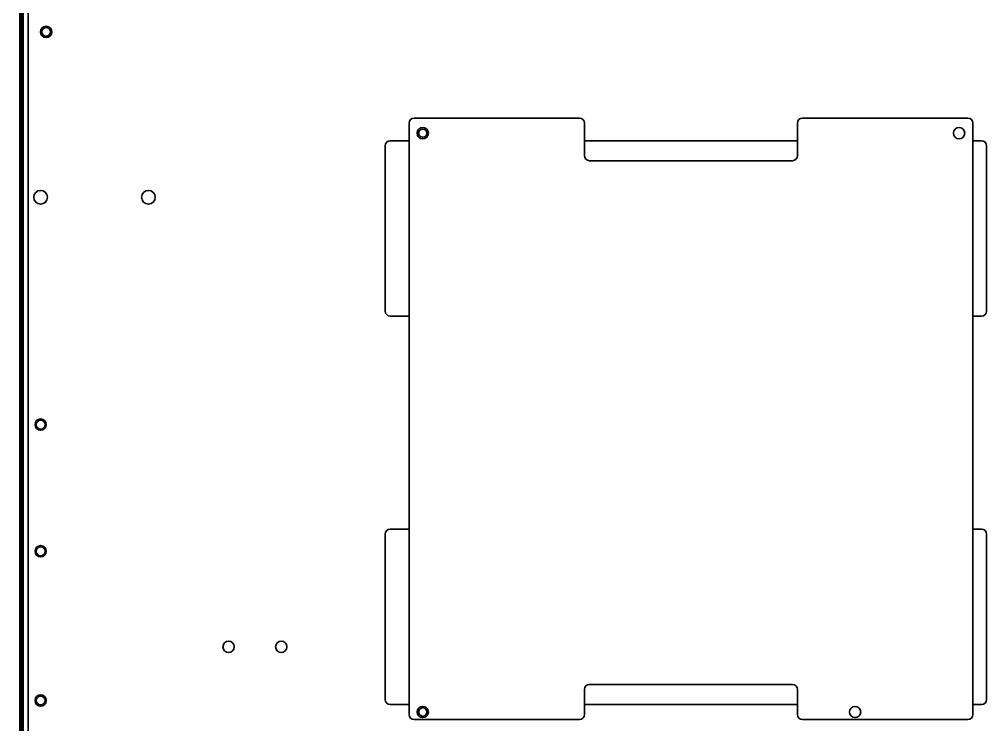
# Model space of a CAD drawing. Extents: x 5809 to 10669, y -850 to 3566.
# Drawn here: x 8371.6 to 8757.6, y 2588.3 to 2869.8 of the extents above; entities that cross this region are included whole.
import ezdxf

# ---------------------------------------------------------------- set-up
doc = ezdxf.new("R2010")
doc.units = 0
doc.header["$LTSCALE"] = 5
doc.layers.add('1', color=7, linetype='CONTINUOUS', true_color=0xffffff)

msp = doc.modelspace()

# ---------------------------------------------------------------- linework, layer by layer
at = {"layer": '1', "color": 7, "linetype": 'Continuous', "lineweight": 35}
for p, q in [((8373.07, 2431.53), (8373.07, 3429.53)), ((8375.07, 3383.47), (8375.07, 2544.79)), ((8371.77, 2937.23), (8371.77, 2415.53)), ((8372.46, 2418.53), (8372.46, 2936.23)), ((8529.07, 2830.33), (8595.07, 2830.33)), ((8684.07, 2830.33), (8750.07, 2830.33)), ((8527.07, 2592.33), (8527.07, 2828.33)), ((8597.07, 2828.33), (8597.07, 2815.33)), ((8682.07, 2828.33), (8682.07, 2815.33)), ((8752.07, 2828.33), (8752.07, 2592.33)), ((8517.57, 2753.33), (8517.57, 2819.33)), ((8519.57, 2821.33), (8527.07, 2821.33)), ((8597.07, 2821.33), (8682.07, 2821.33)), ((8752.07, 2821.33), (8755.57, 2821.33)), ((8757.57, 2819.33), (8757.57, 2753.33)), ((8680.07, 2813.33), (8599.07, 2813.33)), ((8371.58, 2759.23), (8371.57, 2759.23)), ((8371.58, 2759.23), (8372.2, 2759.23)), ((8373.07, 2759.23), (8372.41, 2759.23)), ((8527.07, 2751.33), (8519.57, 2751.33)), ((8755.57, 2751.33), (8752.07, 2751.33)), ((8517.57, 2598.33), (8517.57, 2664.33)), ((8519.57, 2666.33), (8527.07, 2666.33)), ((8752.07, 2666.33), (8755.57, 2666.33)), ((8757.57, 2664.33), (8757.57, 2598.33)), ((8597.07, 2592.33), (8597.07, 2602.33)), ((8599.07, 2604.33), (8680.07, 2604.33)), ((8682.07, 2592.33), (8682.07, 2602.33)), ((8527.07, 2596.33), (8519.57, 2596.33)), ((8682.07, 2596.33), (8597.07, 2596.33)), ((8755.57, 2596.33), (8752.07, 2596.33)), ((8595.07, 2590.33), (8529.07, 2590.33)), ((8750.07, 2590.33), (8684.07, 2590.33))]:
    msp.add_line(p, q, dxfattribs=at)
for centre, radius in [((8382.27, 2864.73), 2.25), ((8382.27, 2864.73), 1.75), ((8532.57, 2824.33), 2.25), ((8532.57, 2824.33), 1.65), ((8746.57, 2824.33), 2.25), ((8380.07, 2798.73), 2.75), ((8423.07, 2798.73), 2.75), ((8380.07, 2708.01), 2.25), ((8380.07, 2708.01), 1.75), ((8380.07, 2657.46), 2.25), ((8380.07, 2657.46), 1.75), ((8455.07, 2619.33), 2.25), ((8476.07, 2619.33), 2.25), ((8380.07, 2597.91), 2.25), ((8380.07, 2597.91), 1.75), ((8532.57, 2593.33), 2.25), ((8532.57, 2593.33), 1.65), ((8705.07, 2593.33), 2.25)]:
    msp.add_circle(centre, radius, dxfattribs=at)
for centre, start, end in [((8529.07, 2828.33), 90, 180), ((8595.07, 2828.33), 0, 90), ((8684.07, 2828.33), 90, 180), ((8750.07, 2828.33), 0, 90), ((8519.57, 2819.33), 90, 180), ((8755.57, 2819.33), 0, 90), ((8599.07, 2815.33), 180, 270), ((8680.07, 2815.33), 270, 0), ((8519.57, 2753.33), 180, 270), ((8755.57, 2753.33), 270, 0), ((8519.57, 2664.33), 90, 180), ((8755.57, 2664.33), 0, 90), ((8599.07, 2602.33), 90, 180), ((8680.07, 2602.33), 0, 90), ((8519.57, 2598.33), 180, 270), ((8755.57, 2598.33), 270, 0), ((8529.07, 2592.33), 180, 270), ((8595.07, 2592.33), 270, 0), ((8684.07, 2592.33), 180, 270), ((8750.07, 2592.33), 270, 0)]:
    msp.add_arc(centre, 2, start, end, dxfattribs=at)
for centre, start_param, end_param in [((8372.2, 2760.23), 0, 1.570796), ((8372.41, 2758.23), 1.570796, 3.141593)]:
    msp.add_ellipse(centre, major_axis=(0, -1), ratio=0.052336, start_param=start_param, end_param=end_param, dxfattribs=at)

doc.saveas('drawing.dxf')
